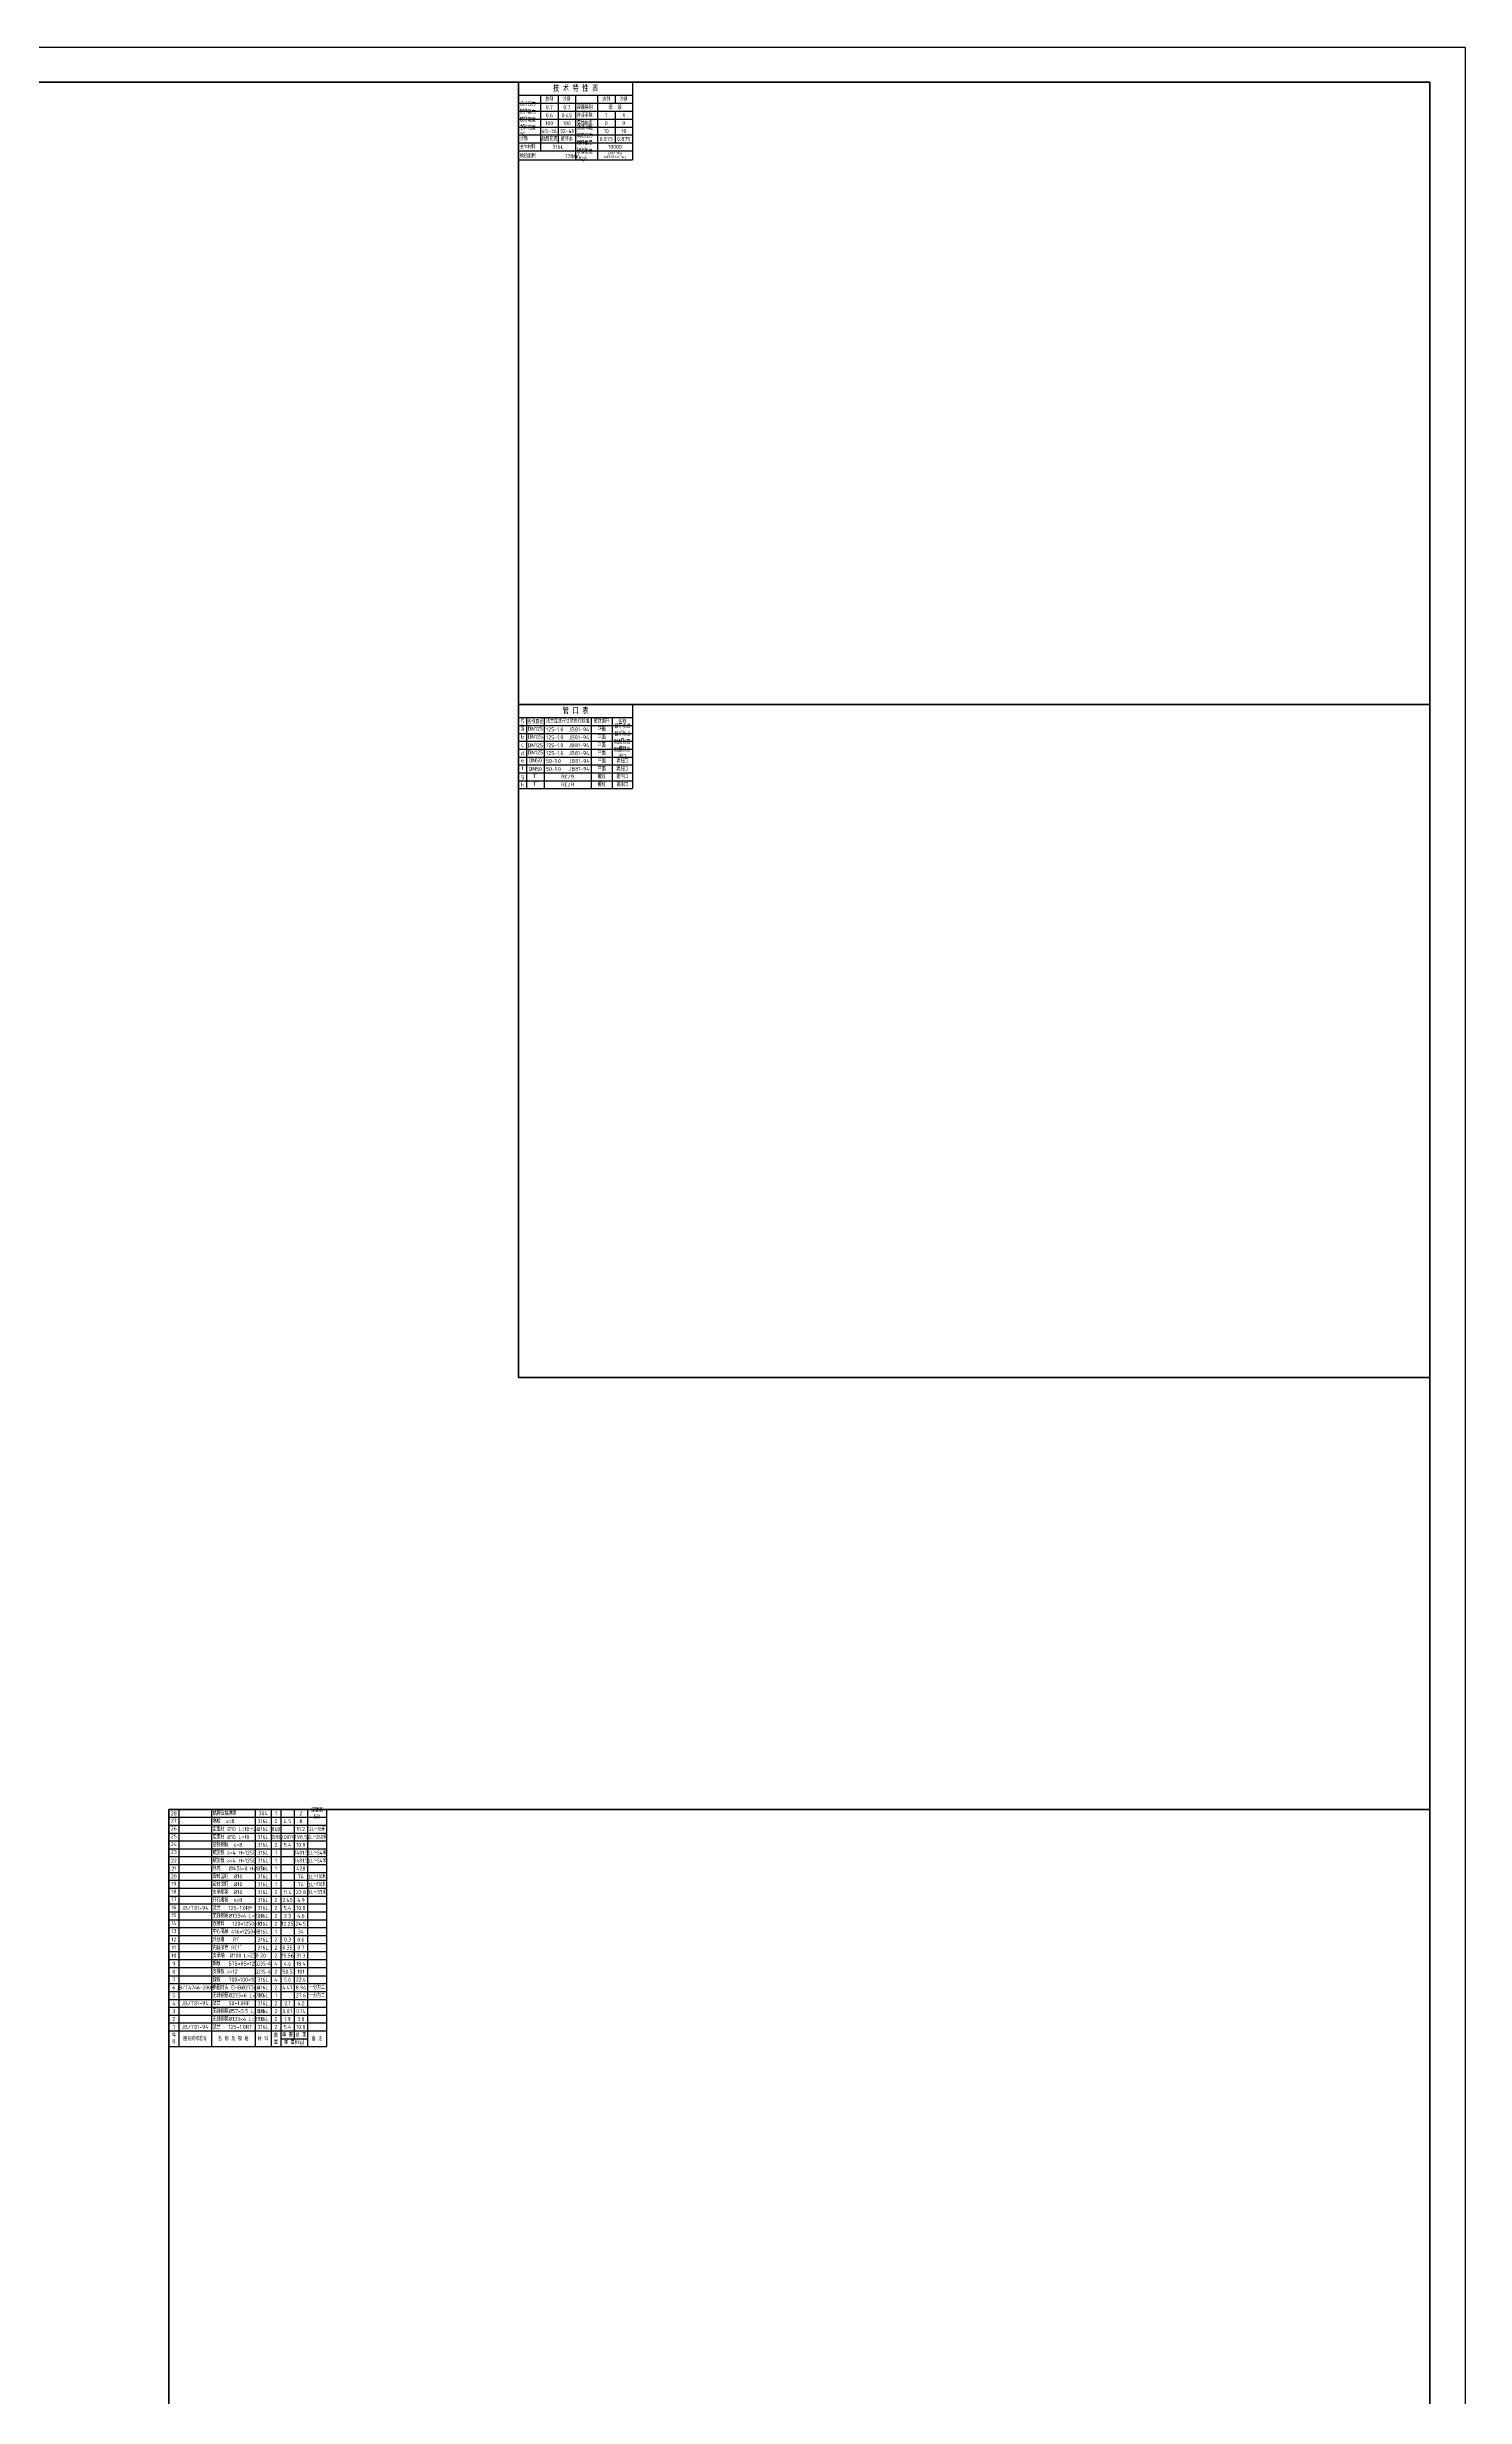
# Model space of a CAD drawing. Header units: millimetres. Extents: x 6220 to 53600, y -8031 to 13822.
# Drawn here: x 21543 to 23161, y -1623 to 1058 of the extents above; entities that cross this region are included whole.
import ezdxf

# ---------------------------------------------------------------- set-up
doc = ezdxf.new("R2010")
doc.units = ezdxf.units.MM
doc.layers.add('2', color=3, linetype='Continuous')
doc.layers.add('粗线', color=7, linetype='Continuous', lineweight=40)
doc.layers.add('轮廓线', color=7, linetype='Continuous', lineweight=40)
doc.styles.add('GB', font='gbenor.shx', dxfattribs={"bigfont": 'gbcbig.shx'})
doc.styles.get("Standard").update_dxf_attribs({"font": 'txt', "bigfont": 'gbcbig.shx'})

# ---------------------------------------------------------------- blocks, each defined once
blk = doc.blocks.new('*T26')
at = {"layer": '2', "color": 0, "lineweight": -2}
for p, q in [((0, 0), (11.2, 0)), ((0, 0), (0, -9)), ((11.2, 0), (48.4, 0)), ((11.2, 0), (11.2, -9)), ((48.4, 0), (98.4, 0)), ((48.4, 0), (48.4, -9)), ((98.4, 0), (116.5, 0)), ((98.4, 0), (98.4, -9)), ((116.5, 0), (127.7, 0)), ((116.5, 0), (116.5, -9)), ((127.7, 0), (143, 0)), ((127.7, 0), (127.7, -9)), ((143, 0), (158.2, 0)), ((143, 0), (143, -9)), ((158.2, 0), (179.9, 0)), ((158.2, 0), (158.2, -9)), ((179.9, 0), (179.9, -9)), ((0, -9), (11.2, -9)), ((0, -9), (0, -18)), ((0, -18), (11.2, -18)), ((0, -18), (0, -27)), ((11.2, -9), (48.4, -9)), ((11.2, -9), (11.2, -18)), ((11.2, -18), (48.4, -18)), ((11.2, -18), (11.2, -27)), ((48.4, -9), (98.4, -9)), ((48.4, -9), (48.4, -18)), ((48.4, -18), (98.4, -18)), ((48.4, -18), (48.4, -27)), ((98.4, -9), (116.5, -9)), ((98.4, -9), (98.4, -18)), ((98.4, -18), (116.5, -18)), ((98.4, -18), (98.4, -27)), ((116.5, -9), (127.7, -9)), ((116.5, -9), (116.5, -18)), ((116.5, -18), (127.7, -18)), ((116.5, -18), (116.5, -27)), ((127.7, -9), (143, -9)), ((127.7, -9), (127.7, -18)), ((127.7, -18), (143, -18)), ((127.7, -18), (127.7, -27)), ((143, -9), (158.2, -9)), ((143, -9), (143, -18)), ((143, -18), (158.2, -18)), ((143, -18), (143, -27)), ((158.2, -9), (179.9, -9)), ((158.2, -9), (158.2, -18)), ((158.2, -18), (179.9, -18)), ((158.2, -18), (158.2, -27)), ((179.9, -9), (179.9, -18)), ((179.9, -18), (179.9, -27)), ((0, -27), (11.2, -27)), ((0, -27), (0, -36)), ((0, -36), (11.2, -36)), ((0, -36), (0, -45)), ((0, -45), (11.2, -45)), ((0, -45), (0, -54)), ((11.2, -27), (48.4, -27)), ((11.2, -27), (11.2, -36)), ((11.2, -36), (48.4, -36)), ((11.2, -36), (11.2, -45)), ((11.2, -45), (48.4, -45)), ((11.2, -45), (11.2, -54)), ((48.4, -27), (98.4, -27)), ((48.4, -27), (48.4, -36)), ((48.4, -36), (98.4, -36)), ((48.4, -36), (48.4, -45)), ((48.4, -45), (98.4, -45)), ((48.4, -45), (48.4, -54)), ((98.4, -27), (116.5, -27)), ((98.4, -27), (98.4, -36)), ((98.4, -36), (116.5, -36)), ((98.4, -36), (98.4, -45)), ((98.4, -45), (116.5, -45)), ((98.4, -45), (98.4, -54)), ((116.5, -27), (127.7, -27)), ((116.5, -27), (116.5, -36)), ((116.5, -36), (127.7, -36)), ((116.5, -36), (116.5, -45)), ((116.5, -45), (127.7, -45)), ((116.5, -45), (116.5, -54)), ((127.7, -27), (143, -27)), ((127.7, -27), (127.7, -36)), ((127.7, -36), (143, -36)), ((127.7, -36), (127.7, -45)), ((127.7, -45), (143, -45)), ((127.7, -45), (127.7, -54)), ((143, -27), (158.2, -27)), ((143, -27), (143, -36)), ((143, -36), (158.2, -36)), ((143, -36), (143, -45)), ((143, -45), (158.2, -45)), ((143, -45), (143, -54)), ((158.2, -27), (179.9, -27)), ((158.2, -27), (158.2, -36)), ((158.2, -36), (179.9, -36)), ((158.2, -36), (158.2, -45)), ((158.2, -45), (179.9, -45)), ((158.2, -45), (158.2, -54)), ((179.9, -27), (179.9, -36)), ((179.9, -36), (179.9, -45)), ((179.9, -45), (179.9, -54)), ((0, -54), (11.2, -54)), ((0, -54), (0, -63)), ((0, -63), (11.2, -63)), ((0, -63), (0, -72)), ((0, -72), (11.2, -72)), ((0, -72), (0, -81)), ((11.2, -54), (48.4, -54)), ((11.2, -54), (11.2, -63)), ((11.2, -63), (48.4, -63)), ((11.2, -63), (11.2, -72)), ((11.2, -72), (48.4, -72)), ((11.2, -72), (11.2, -81)), ((48.4, -54), (98.4, -54)), ((48.4, -54), (48.4, -63)), ((48.4, -63), (98.4, -63)), ((48.4, -63), (48.4, -72)), ((48.4, -72), (98.4, -72)), ((48.4, -72), (48.4, -81)), ((98.4, -54), (116.5, -54)), ((98.4, -54), (98.4, -63)), ((98.4, -63), (116.5, -63)), ((98.4, -63), (98.4, -72)), ((98.4, -72), (116.5, -72)), ((98.4, -72), (98.4, -81)), ((116.5, -54), (127.7, -54)), ((116.5, -54), (116.5, -63)), ((116.5, -63), (127.7, -63)), ((116.5, -63), (116.5, -72)), ((116.5, -72), (127.7, -72)), ((116.5, -72), (116.5, -81)), ((127.7, -54), (143, -54)), ((127.7, -54), (127.7, -63)), ((127.7, -63), (143, -63)), ((127.7, -63), (127.7, -72)), ((127.7, -72), (143, -72)), ((127.7, -72), (127.7, -81)), ((143, -54), (158.2, -54)), ((143, -54), (143, -63)), ((143, -63), (158.2, -63)), ((143, -63), (143, -72)), ((143, -72), (158.2, -72)), ((143, -72), (143, -81)), ((158.2, -54), (179.9, -54)), ((158.2, -54), (158.2, -63)), ((158.2, -63), (179.9, -63)), ((158.2, -63), (158.2, -72)), ((158.2, -72), (179.9, -72)), ((158.2, -72), (158.2, -81)), ((179.9, -54), (179.9, -63)), ((179.9, -63), (179.9, -72)), ((179.9, -72), (179.9, -81)), ((0, -81), (11.2, -81)), ((0, -81), (0, -90)), ((0, -90), (11.2, -90)), ((0, -90), (0, -99)), ((0, -99), (11.2, -99)), ((0, -99), (0, -108)), ((11.2, -81), (48.4, -81)), ((11.2, -81), (11.2, -90)), ((11.2, -90), (48.4, -90)), ((11.2, -90), (11.2, -99)), ((11.2, -99), (48.4, -99)), ((11.2, -99), (11.2, -108)), ((48.4, -81), (98.4, -81)), ((48.4, -81), (48.4, -90)), ((48.4, -90), (98.4, -90)), ((48.4, -90), (48.4, -99)), ((48.4, -99), (98.4, -99)), ((48.4, -99), (48.4, -108)), ((98.4, -81), (116.5, -81)), ((98.4, -81), (98.4, -90)), ((98.4, -90), (116.5, -90)), ((98.4, -90), (98.4, -99)), ((98.4, -99), (116.5, -99)), ((98.4, -99), (98.4, -108)), ((116.5, -81), (127.7, -81)), ((116.5, -81), (116.5, -90)), ((116.5, -90), (127.7, -90)), ((116.5, -90), (116.5, -99)), ((116.5, -99), (127.7, -99)), ((116.5, -99), (116.5, -108)), ((127.7, -81), (143, -81)), ((127.7, -81), (127.7, -90)), ((127.7, -90), (143, -90)), ((127.7, -90), (127.7, -99)), ((127.7, -99), (143, -99)), ((127.7, -99), (127.7, -108)), ((143, -81), (158.2, -81)), ((143, -81), (143, -90)), ((143, -90), (158.2, -90)), ((143, -90), (143, -99)), ((143, -99), (158.2, -99)), ((143, -99), (143, -108)), ((158.2, -81), (179.9, -81)), ((158.2, -81), (158.2, -90)), ((158.2, -90), (179.9, -90)), ((158.2, -90), (158.2, -99)), ((158.2, -99), (179.9, -99)), ((158.2, -99), (158.2, -108)), ((179.9, -81), (179.9, -90)), ((179.9, -90), (179.9, -99)), ((179.9, -99), (179.9, -108)), ((0, -108), (11.2, -108)), ((0, -108), (0, -117)), ((0, -117), (11.2, -117)), ((0, -117), (0, -126)), ((0, -126), (11.2, -126)), ((0, -126), (0, -135)), ((11.2, -108), (48.4, -108)), ((11.2, -108), (11.2, -117)), ((11.2, -117), (48.4, -117)), ((11.2, -117), (11.2, -126)), ((11.2, -126), (48.4, -126)), ((11.2, -126), (11.2, -135)), ((48.4, -108), (98.4, -108)), ((48.4, -108), (48.4, -117)), ((48.4, -117), (98.4, -117)), ((48.4, -117), (48.4, -126)), ((48.4, -126), (98.4, -126)), ((48.4, -126), (48.4, -135)), ((98.4, -108), (116.5, -108)), ((98.4, -108), (98.4, -117)), ((98.4, -117), (116.5, -117)), ((98.4, -117), (98.4, -126)), ((98.4, -126), (116.5, -126)), ((98.4, -126), (98.4, -135)), ((116.5, -108), (127.7, -108)), ((116.5, -108), (116.5, -117)), ((116.5, -117), (127.7, -117)), ((116.5, -117), (116.5, -126)), ((116.5, -126), (127.7, -126)), ((116.5, -126), (116.5, -135)), ((127.7, -108), (143, -108)), ((127.7, -108), (127.7, -117)), ((127.7, -117), (143, -117)), ((127.7, -117), (127.7, -126)), ((127.7, -126), (143, -126)), ((127.7, -126), (127.7, -135)), ((143, -108), (158.2, -108)), ((143, -108), (143, -117)), ((143, -117), (158.2, -117)), ((143, -117), (143, -126)), ((143, -126), (158.2, -126)), ((143, -126), (143, -135)), ((158.2, -108), (179.9, -108)), ((158.2, -108), (158.2, -117)), ((158.2, -117), (179.9, -117)), ((158.2, -117), (158.2, -126)), ((158.2, -126), (179.9, -126)), ((158.2, -126), (158.2, -135)), ((179.9, -108), (179.9, -117)), ((179.9, -117), (179.9, -126)), ((179.9, -126), (179.9, -135)), ((0, -135), (11.2, -135)), ((0, -135), (0, -144)), ((0, -144), (11.2, -144)), ((0, -144), (0, -153.2)), ((0, -153.2), (11.2, -153.2)), ((0, -153.2), (0, -162.2)), ((11.2, -135), (48.4, -135)), ((11.2, -135), (11.2, -144)), ((11.2, -144), (48.4, -144)), ((11.2, -144), (11.2, -153.2)), ((11.2, -153.2), (48.4, -153.2)), ((11.2, -153.2), (11.2, -162.2)), ((48.4, -135), (98.4, -135)), ((48.4, -135), (48.4, -144)), ((48.4, -144), (98.4, -144)), ((48.4, -144), (48.4, -153.2)), ((48.4, -153.2), (98.4, -153.2)), ((48.4, -153.2), (48.4, -162.2)), ((98.4, -135), (116.5, -135)), ((98.4, -135), (98.4, -144)), ((98.4, -144), (116.5, -144)), ((98.4, -144), (98.4, -153.2)), ((98.4, -153.2), (116.5, -153.2)), ((98.4, -153.2), (98.4, -162.2)), ((116.5, -135), (127.7, -135)), ((116.5, -135), (116.5, -144)), ((116.5, -144), (127.7, -144)), ((116.5, -144), (116.5, -153.2)), ((116.5, -153.2), (127.7, -153.2)), ((116.5, -153.2), (116.5, -162.2)), ((127.7, -135), (143, -135)), ((127.7, -135), (127.7, -144)), ((127.7, -144), (143, -144)), ((127.7, -144), (127.7, -153.2)), ((127.7, -153.2), (143, -153.2)), ((127.7, -153.2), (127.7, -162.2)), ((143, -135), (158.2, -135)), ((143, -135), (143, -144)), ((143, -144), (158.2, -144)), ((143, -144), (143, -153.2)), ((143, -153.2), (158.2, -153.2)), ((143, -153.2), (143, -162.2)), ((158.2, -135), (179.9, -135)), ((158.2, -135), (158.2, -144)), ((158.2, -144), (179.9, -144)), ((158.2, -144), (158.2, -153.2)), ((158.2, -153.2), (179.9, -153.2)), ((158.2, -153.2), (158.2, -162.2)), ((179.9, -135), (179.9, -144)), ((179.9, -144), (179.9, -153.2)), ((179.9, -153.2), (179.9, -162.2)), ((0, -162.2), (11.2, -162.2)), ((0, -162.2), (0, -171.4)), ((0, -171.4), (11.2, -171.4)), ((0, -171.4), (0, -180.6)), ((0, -180.6), (11.2, -180.6)), ((0, -180.6), (0, -189.8)), ((11.2, -162.2), (48.4, -162.2)), ((11.2, -162.2), (11.2, -171.4)), ((11.2, -171.4), (48.4, -171.4)), ((11.2, -171.4), (11.2, -180.6)), ((11.2, -180.6), (48.4, -180.6)), ((11.2, -180.6), (11.2, -189.8)), ((48.4, -162.2), (98.4, -162.2)), ((48.4, -162.2), (48.4, -171.4)), ((48.4, -171.4), (98.4, -171.4)), ((48.4, -171.4), (48.4, -180.6)), ((48.4, -180.6), (98.4, -180.6)), ((48.4, -180.6), (48.4, -189.8)), ((98.4, -162.2), (116.5, -162.2)), ((98.4, -162.2), (98.4, -171.4)), ((98.4, -171.4), (116.5, -171.4)), ((98.4, -171.4), (98.4, -180.6)), ((98.4, -180.6), (116.5, -180.6)), ((98.4, -180.6), (98.4, -189.8)), ((116.5, -162.2), (127.7, -162.2)), ((116.5, -162.2), (116.5, -171.4)), ((116.5, -171.4), (127.7, -171.4)), ((116.5, -171.4), (116.5, -180.6)), ((116.5, -180.6), (127.7, -180.6)), ((116.5, -180.6), (116.5, -189.8)), ((127.7, -162.2), (143, -162.2)), ((127.7, -162.2), (127.7, -171.4)), ((127.7, -171.4), (143, -171.4)), ((127.7, -171.4), (127.7, -180.6)), ((127.7, -180.6), (143, -180.6)), ((127.7, -180.6), (127.7, -189.8)), ((143, -162.2), (158.2, -162.2)), ((143, -162.2), (143, -171.4)), ((143, -171.4), (158.2, -171.4)), ((143, -171.4), (143, -180.6)), ((143, -180.6), (158.2, -180.6)), ((143, -180.6), (143, -189.8)), ((158.2, -162.2), (179.9, -162.2)), ((158.2, -162.2), (158.2, -171.4)), ((158.2, -171.4), (179.9, -171.4)), ((158.2, -171.4), (158.2, -180.6)), ((158.2, -180.6), (179.9, -180.6)), ((158.2, -180.6), (158.2, -189.8)), ((179.9, -162.2), (179.9, -171.4)), ((179.9, -171.4), (179.9, -180.6)), ((179.9, -180.6), (179.9, -189.8)), ((0, -189.8), (11.2, -189.8)), ((0, -189.8), (0, -198.8)), ((0, -198.8), (11.2, -198.8)), ((0, -198.8), (0, -207.8)), ((0, -207.8), (11.2, -207.8)), ((0, -207.8), (0, -216.8)), ((11.2, -189.8), (48.4, -189.8)), ((11.2, -189.8), (11.2, -198.8)), ((11.2, -198.8), (48.4, -198.8)), ((11.2, -198.8), (11.2, -207.8)), ((11.2, -207.8), (48.4, -207.8)), ((11.2, -207.8), (11.2, -216.8)), ((48.4, -189.8), (98.4, -189.8)), ((48.4, -189.8), (48.4, -198.8)), ((48.4, -198.8), (98.4, -198.8)), ((48.4, -198.8), (48.4, -207.8)), ((48.4, -207.8), (98.4, -207.8)), ((48.4, -207.8), (48.4, -216.8)), ((98.4, -189.8), (116.5, -189.8)), ((98.4, -189.8), (98.4, -198.8)), ((98.4, -198.8), (116.5, -198.8)), ((98.4, -198.8), (98.4, -207.8)), ((98.4, -207.8), (116.5, -207.8)), ((98.4, -207.8), (98.4, -216.8)), ((116.5, -189.8), (127.7, -189.8)), ((116.5, -189.8), (116.5, -198.8)), ((116.5, -198.8), (127.7, -198.8)), ((116.5, -198.8), (116.5, -207.8)), ((116.5, -207.8), (127.7, -207.8)), ((116.5, -207.8), (116.5, -216.8)), ((127.7, -189.8), (143, -189.8)), ((127.7, -189.8), (127.7, -198.8)), ((127.7, -198.8), (143, -198.8)), ((127.7, -198.8), (127.7, -207.8)), ((127.7, -207.8), (143, -207.8)), ((127.7, -207.8), (127.7, -216.8)), ((143, -189.8), (158.2, -189.8)), ((143, -189.8), (143, -198.8)), ((143, -198.8), (158.2, -198.8)), ((143, -198.8), (143, -207.8)), ((143, -207.8), (158.2, -207.8)), ((143, -207.8), (143, -216.8)), ((158.2, -189.8), (179.9, -189.8)), ((158.2, -189.8), (158.2, -198.8)), ((158.2, -198.8), (179.9, -198.8)), ((158.2, -198.8), (158.2, -207.8)), ((158.2, -207.8), (179.9, -207.8)), ((158.2, -207.8), (158.2, -216.8)), ((179.9, -189.8), (179.9, -198.8)), ((179.9, -198.8), (179.9, -207.8)), ((179.9, -207.8), (179.9, -216.8)), ((0, -216.8), (11.2, -216.8)), ((0, -216.8), (0, -225.8)), ((0, -225.8), (11.2, -225.8)), ((0, -225.8), (0, -234.8)), ((0, -234.8), (11.2, -234.8)), ((0, -234.8), (0, -243.8)), ((11.2, -216.8), (48.4, -216.8)), ((11.2, -216.8), (11.2, -225.8)), ((11.2, -225.8), (48.4, -225.8)), ((11.2, -225.8), (11.2, -234.8)), ((11.2, -234.8), (48.4, -234.8)), ((11.2, -234.8), (11.2, -243.8)), ((48.4, -216.8), (98.4, -216.8)), ((48.4, -216.8), (48.4, -225.8)), ((48.4, -225.8), (98.4, -225.8)), ((48.4, -225.8), (48.4, -234.8)), ((48.4, -234.8), (98.4, -234.8)), ((48.4, -234.8), (48.4, -243.8)), ((98.4, -216.8), (116.5, -216.8)), ((98.4, -216.8), (98.4, -225.8)), ((98.4, -225.8), (116.5, -225.8)), ((98.4, -225.8), (98.4, -234.8)), ((98.4, -234.8), (116.5, -234.8)), ((98.4, -234.8), (98.4, -243.8)), ((116.5, -216.8), (127.7, -216.8)), ((116.5, -216.8), (116.5, -225.8)), ((116.5, -225.8), (127.7, -225.8)), ((116.5, -225.8), (116.5, -234.8)), ((116.5, -234.8), (127.7, -234.8)), ((116.5, -234.8), (116.5, -243.8)), ((127.7, -216.8), (143, -216.8)), ((127.7, -216.8), (127.7, -225.8)), ((127.7, -225.8), (143, -225.8)), ((127.7, -225.8), (127.7, -234.8)), ((127.7, -234.8), (143, -234.8)), ((127.7, -234.8), (127.7, -243.8)), ((143, -216.8), (158.2, -216.8)), ((143, -216.8), (143, -225.8)), ((143, -225.8), (158.2, -225.8)), ((143, -225.8), (143, -234.8)), ((143, -234.8), (158.2, -234.8)), ((143, -234.8), (143, -243.8)), ((158.2, -216.8), (179.9, -216.8)), ((158.2, -216.8), (158.2, -225.8)), ((158.2, -225.8), (179.9, -225.8)), ((158.2, -225.8), (158.2, -234.8)), ((158.2, -234.8), (179.9, -234.8)), ((158.2, -234.8), (158.2, -243.8)), ((179.9, -216.8), (179.9, -225.8)), ((179.9, -225.8), (179.9, -234.8)), ((179.9, -234.8), (179.9, -243.8)), ((0, -243.8), (11.2, -243.8)), ((0, -243.8), (0, -252.8)), ((0, -252.8), (11.2, -252.8)), ((0, -252.8), (0, -261.8)), ((0, -261.8), (0, -270.8)), ((11.2, -243.8), (48.4, -243.8)), ((11.2, -243.8), (11.2, -252.8)), ((11.2, -252.8), (48.4, -252.8)), ((11.2, -252.8), (11.2, -261.8)), ((11.2, -261.8), (11.2, -270.8)), ((48.4, -243.8), (98.4, -243.8)), ((48.4, -243.8), (48.4, -252.8)), ((48.4, -252.8), (98.4, -252.8)), ((48.4, -252.8), (48.4, -261.8)), ((48.4, -261.8), (48.4, -270.8)), ((98.4, -243.8), (116.5, -243.8)), ((98.4, -243.8), (98.4, -252.8)), ((98.4, -252.8), (116.5, -252.8)), ((98.4, -252.8), (98.4, -261.8)), ((98.4, -261.8), (98.4, -270.8)), ((116.5, -243.8), (127.7, -243.8)), ((116.5, -243.8), (116.5, -252.8)), ((116.5, -252.8), (127.7, -252.8)), ((116.5, -252.8), (116.5, -261.8)), ((116.5, -261.8), (116.5, -270.8)), ((127.7, -243.8), (143, -243.8)), ((127.7, -243.8), (127.7, -252.8)), ((127.7, -252.8), (143, -252.8)), ((127.7, -252.8), (127.7, -261.8)), ((127.7, -261.8), (143, -261.8)), ((127.7, -261.8), (127.7, -270.8)), ((143, -243.8), (158.2, -243.8)), ((143, -243.8), (143, -252.8)), ((143, -252.8), (158.2, -252.8)), ((143, -252.8), (143, -261.8)), ((143, -261.8), (158.2, -261.8)), ((158.2, -243.8), (179.9, -243.8)), ((158.2, -243.8), (158.2, -252.8)), ((158.2, -252.8), (179.9, -252.8)), ((158.2, -252.8), (158.2, -261.8)), ((158.2, -261.8), (158.2, -270.8)), ((179.9, -243.8), (179.9, -252.8)), ((179.9, -252.8), (179.9, -261.8)), ((179.9, -261.8), (179.9, -270.8)), ((0, -270.8), (11.2, -270.8)), ((11.2, -270.8), (48.4, -270.8)), ((48.4, -270.8), (98.4, -270.8)), ((98.4, -270.8), (116.5, -270.8)), ((116.5, -270.8), (127.7, -270.8)), ((127.7, -270.8), (143, -270.8)), ((143, -270.8), (158.2, -270.8)), ((158.2, -270.8), (179.9, -270.8))]:
    blk.add_line(p, q, dxfattribs=at)
at = {"layer": '2', "color": 0, "char_height": 4.5, "style": 'GB'}
for s, insert, width, attachment_point in [('28', (5.6, -4.5), 8.23, 5), ('27', (5.6, -10.5), 8.23, 2), ('26', (5.6, -19.5), 8.23, 2), ('铭牌及铭牌座', (49.9, -4.5), 46.962, 4), ('堵板  {\\fFangSong_GB2312|b0|i0|c134|p0;\\H0.6944x;\\C256;δ}=8', (49.9, -13.5), 46.962, 4), ('定距柱 %%C10 L=10～24', (49.9, -22.5), 46.962, 4), ('316L', (107.4, -13.5), 15.131, 5), ('316L', (107.4, -22.5), 15.131, 5), ('304', (107.4, -4.5), 15.131, 5), ('{\\W0.9;868}', (122.1, -22.5), 8.23, 5), ('2', (122.1, -13.5), 8.23, 5), ('1', (122.1, -4.5), 8.23, 5), ('4.5', (135.3, -13.5), 12.227, 5), ('11.2', (150.6, -22.5), 12.227, 5), ('2', (150.6, -4.5), 12.227, 5), ('8', (150.6, -13.5), 12.227, 5), ('座脚高50', (169, -4.5), 18.707, 5), ('{\\fFangSong_GB2312|b0|i0|c134|p0;\\H0.8333x;\\W0.8;\\C256;Σ\\Fgbenor,gbcbig|c134;\\H1.2x;\\C0;L～18米}', (169, -22.5), 18.707, 5), ('24', (5.6, -37.5), 8.23, 2), ('25', (5.6, -28.5), 8.23, 2), ('23', (5.6, -46.5), 8.23, 2), ('定距柱 %%C10 L=10', (49.9, -31.5), 46.962, 4), ('密封钢板  {\\fFangSong_GB2312|b0|i0|c134|p0;\\H0.6944x;\\C256;δ}=8', (49.9, -40.5), 46.962, 4), ('螺旋板 {\\fFangSong_GB2312|b0|i0|c134|p0;\\H0.6944x;\\C256;δ}=4 H=1250', (49.9, -49.5), 46.962, 4), ('316L', (107.4, -31.5), 15.131, 5), ('316L', (107.4, -40.5), 15.131, 5), ('316L', (107.4, -49.5), 15.131, 5), ('{\\W0.6;25810}', (122.1, -31.5), 8.23, 5), ('2', (122.1, -40.5), 8.23, 5), ('1', (122.1, -49.5), 8.23, 5), ('{\\W0.9;0.0074}', (135.3, -31.5), 12.227, 5), ('5.4', (135.3, -40.5), 12.227, 5), ('{\\W0.9;2481.5}', (150.6, -49.5), 12.227, 5), ('198.5', (150.6, -31.5), 12.227, 5), ('10.8', (150.6, -40.5), 12.227, 5), ('{\\fFangSong_GB2312|b0|i0|c134|p0;\\H0.8333x;\\W0.8;\\C256;Σ\\Fgbenor,gbcbig|c134;\\H1.2x;\\C0;L～260米}', (169, -31.5), 18.707, 5), ('{\\fFangSong_GB2312|b0|i0|c134|p0;\\H0.8333x;\\W0.9;\\C256;Σ\\Fgbenor,gbcbig|c134;\\H1.2x;\\C0;L～54米}', (169, -49.5), 18.707, 5), ('22', (5.6, -58.5), 8.23, 5), ('20', (5.6, -76.5), 8.23, 5), ('21', (5.6, -67.5), 8.23, 5), ('螺旋板 {\\fFangSong_GB2312|b0|i0|c134|p0;\\H0.6944x;\\C256;δ}=4 H=1250', (49.9, -58.5), 46.962, 4), ('外壳   {\\W0.9;%%C1454\\Fgbenor|c0;×8 H=1250}', (49.9, -67.5), 46.962, 4), ('密封圆钢  %%C10', (49.9, -76.5), 46.962, 4), ('316L', (107.4, -58.5), 15.131, 5), ('316L', (107.4, -67.5), 15.131, 5), ('316L', (107.4, -76.5), 15.131, 5), ('1', (122.1, -58.5), 8.23, 5), ('1', (122.1, -67.5), 8.23, 5), ('1', (122.1, -76.5), 8.23, 5), ('{\\W0.9;2481.5}', (150.6, -58.5), 12.227, 5), ('428', (150.6, -67.5), 12.227, 5), ('74', (150.6, -76.5), 12.227, 5), ('{\\fFangSong_GB2312|b0|i0|c134|p0;\\H0.8333x;\\W0.9;\\C256;Σ\\Fgbenor,gbcbig|c134;\\H1.2x;\\C0;L～54米}', (169, -58.5), 18.707, 5), ('{\\fFangSong_GB2312|b0|i0|c134|p0;\\H0.8333x;\\W0.8;\\C256;Σ\\Fgbenor,gbcbig|c134;\\H1.2x;\\C0;L～110米}', (169, -76.5), 18.707, 5), ('18', (5.6, -91.5), 8.23, 2), ('19', (5.6, -82.5), 8.23, 2), ('17', (5.6, -100.5), 8.23, 2), ('密封圆钢  %%C10', (49.9, -85.5), 46.962, 4), ('支承框架  %%C10', (49.9, -94.5), 46.962, 4), ('开孔堵板  {\\fFangSong_GB2312|b0|i0|c134|p0;\\H0.6944x;\\C256;δ}=8', (49.9, -103.5), 46.962, 4), ('316L', (107.4, -85.5), 15.131, 5), ('316L', (107.4, -94.5), 15.131, 5), ('316L', (107.4, -103.5), 15.131, 5), ('2', (122.1, -94.5), 8.23, 5), ('2', (122.1, -103.5), 8.23, 5), ('1', (122.1, -85.5), 8.23, 5), ('2.45', (135.3, -103.5), 12.227, 5), ('11.4', (135.3, -94.5), 12.227, 5), ('22.8', (150.6, -94.5), 12.227, 5), ('4.9', (150.6, -103.5), 12.227, 5), ('74', (150.6, -85.5), 12.227, 5), ('{\\fFangSong_GB2312|b0|i0|c134|p0;\\H0.8333x;\\W0.9;\\C256;Σ\\Fgbenor,gbcbig|c134;\\H1.2x;\\C0;L～37米}', (169, -94.5), 18.707, 5), ('{\\fFangSong_GB2312|b0|i0|c134|p0;\\H0.8333x;\\W0.8;\\C256;Σ\\Fgbenor,gbcbig|c134;\\H1.2x;\\C0;L～110米}', (169, -85.5), 18.707, 5), ('16', (5.6, -109.5), 8.23, 2), ('15', (5.6, -118.5), 8.23, 2), ('14', (5.6, -127.5), 8.23, 2), ('JB/T81-94', (29.8, -112.5), 34.172, 5), ('法兰   125-1.0RF', (49.9, -112.5), 46.962, 4), ('无缝钢管%%C133{\\Fgbenor|c0;×4 L=220}', (49.9, -121.5), 46.962, 4), ('连接板   120{\\Fgbenor|c0;×1250×10}', (49.9, -130.5), 46.962, 4), ('316L', (107.4, -112.5), 15.131, 5), ('316L', (107.4, -121.5), 15.131, 5), ('316L', (107.4, -130.5), 15.131, 5), ('2', (122.1, -112.5), 8.23, 5), ('2', (122.1, -121.5), 8.23, 5), ('2', (122.1, -130.5), 8.23, 5), ('12.25', (135.3, -130.5), 12.227, 5), ('5.4', (135.3, -112.5), 12.227, 5), ('2.3', (135.3, -121.5), 12.227, 5), ('24.5', (150.6, -130.5), 12.227, 5), ('10.8', (150.6, -112.5), 12.227, 5), ('4.6', (150.6, -121.5), 12.227, 5), ('13', (5.6, -136.5), 8.23, 2), ('12', (5.6, -148.6), 8.23, 5), ('11', (5.6, -157.7), 8.23, 5), ("外丝堵   R1'", (49.9, -148.6), 46.962, 4), ('中心隔板 416{\\Fgbenor|c0;×1250×8}', (49.9, -139.5), 46.962, 4), ("内丝接管 RC1'", (49.9, -157.7), 46.962, 4), ('316L', (107.4, -139.5), 15.131, 5), ('316L', (107.4, -148.6), 15.131, 5), ('316L', (107.4, -157.7), 15.131, 5), ('2', (122.1, -148.6), 8.23, 5), ('2', (122.1, -157.7), 8.23, 5), ('1', (122.1, -139.5), 8.23, 5), ('0.35', (135.3, -157.7), 12.227, 5), ('0.3', (135.3, -148.6), 12.227, 5), ('0.6', (150.6, -148.6), 12.227, 5), ('0.7', (150.6, -157.7), 12.227, 5), ('34', (150.6, -139.5), 12.227, 5), ('10', (5.6, -166.8), 8.23, 5), ('9', (5.6, -176), 8.23, 5), ('8', (5.6, -185.2), 8.23, 5), ('支承轴  %%C100{\\Fgbenor|c0; L=230}', (49.9, -166.8), 46.962, 4), ('钢板   575{\\Fgbenor|c0;×85×12}', (49.9, -176), 46.962, 4), ('支撑板 {\\fFangSong_GB2312|b0|i0|c134|p0;\\H0.6944x;\\C256;δ}=12', (49.9, -185.2), 46.962, 4), ('{\\W0.8;Q235-A}', (107.4, -176), 15.131, 5), ('{\\W0.8;Q235-A}', (107.4, -185.2), 15.131, 5), ('20', (107.4, -166.8), 15.131, 5), ('4', (122.1, -176), 8.23, 5), ('2', (122.1, -166.8), 8.23, 5), ('2', (122.1, -185.2), 8.23, 5), ('15.56', (135.3, -166.8), 12.227, 5), ('50.5', (135.3, -185.2), 12.227, 5), ('4.6', (135.3, -176), 12.227, 5), ('18.4', (150.6, -176), 12.227, 5), ('31.3', (150.6, -166.8), 12.227, 5), ('101', (150.6, -185.2), 12.227, 5), ('7', (5.6, -194.3), 8.23, 5), ('6', (5.6, -203.3), 8.23, 5), ('5', (5.6, -212.3), 8.23, 5), ('{\\W0.95;JB/T4746-2002}', (29.8, -203.3), 34.172, 5), ('腹板   700{\\Fgbenor|c0;×100×10}', (49.9, -194.3), 46.962, 4), ('椭圆封头 EHB%%C273{\\Fgbenor|c0;×6}', (49.9, -203.3), 46.962, 4), ('无缝钢管%%C273{\\Fgbenor|c0;×6 L=700}', (49.9, -212.3), 46.962, 4), ('316L', (107.4, -194.3), 15.131, 5), ('316L', (107.4, -203.3), 15.131, 5), ('316L', (107.4, -212.3), 15.131, 5), ('4', (122.1, -194.3), 8.23, 5), ('2', (122.1, -203.3), 8.23, 5), ('1', (122.1, -212.3), 8.23, 5), ('4.47', (135.3, -203.3), 12.227, 5), ('5.6', (135.3, -194.3), 12.227, 5), ('8.94', (150.6, -203.3), 12.227, 5), ('22.4', (150.6, -194.3), 12.227, 5), ('27.6', (150.6, -212.3), 12.227, 5), ('一分为二', (169, -203.3), 18.707, 5), ('一分为二', (169, -212.3), 18.707, 5), ('4', (5.6, -221.3), 8.23, 5), ('3', (5.6, -230.3), 8.23, 5), ('2', (5.6, -239.3), 8.23, 5), ('JB/T81-94', (29.8, -221.3), 34.172, 5), ('法兰   50-1.0RF', (49.9, -221.3), 46.962, 4), ('无缝钢管%%C57{\\Fgbenor|c0;×3.5 L=100}', (49.9, -230.3), 46.962, 4), ('无缝钢管%%C133{\\Fgbenor|c0;×4 L=250}', (49.9, -239.3), 46.962, 4), ('316L', (107.4, -221.3), 15.131, 5), ('316L', (107.4, -230.3), 15.131, 5), ('316L', (107.4, -239.3), 15.131, 5), ('2', (122.1, -221.3), 8.23, 5), ('2', (122.1, -230.3), 8.23, 5), ('2', (122.1, -239.3), 8.23, 5), ('0.07', (135.3, -230.3), 12.227, 5), ('1.9', (135.3, -239.3), 12.227, 5), ('2.1', (135.3, -221.3), 12.227, 5), ('0.14', (150.6, -230.3), 12.227, 5), ('4.2', (150.6, -221.3), 12.227, 5), ('3.8', (150.6, -239.3), 12.227, 5), ('件\\P号', (5.6, -261.8), 8.23, 5), ('1', (5.6, -248.3), 8.23, 5), ('JB/T81-94', (29.8, -248.3), 34.172, 5), ('图号或标准号', (29.8, -261.8), 34.172, 5), ('法兰   125-1.0RT', (49.9, -248.3), 46.962, 4), ('名 称 及 规 格', (73.4, -261.8), 46.962, 5), ('316L', (107.4, -248.3), 15.131, 5), ('材 料', (107.4, -261.8), 15.131, 5), ('数量', (122.1, -261.8), 8.23, 5), ('2', (122.1, -248.3), 8.23, 5), ('单 重', (135.3, -257.3), 12.227, 5), ('5.4', (135.3, -248.3), 12.227, 5), ('重 量(Kg)', (143, -266.3), 27.455, 5), ('总 重', (150.6, -257.3), 12.227, 5), ('10.8', (150.6, -248.3), 12.227, 5), ('备 注', (169, -261.8), 18.707, 5)]:
    blk.add_mtext(s, dxfattribs=dict(at, insert=insert, width=width, attachment_point=attachment_point))
blk = doc.blocks.new('*T65')
at = {"layer": '2', "color": 0, "lineweight": -2}
for p, q in [((0, 0), (8.8, 0)), ((0, 0), (0, -15)), ((8.8, 0), (29.3, 0)), ((29.3, 0), (82.7, 0)), ((82.7, 0), (106.7, 0)), ((106.7, 0), (130, 0)), ((130, 0), (130, -15)), ((0, -15), (8.8, -15)), ((0, -15), (0, -24)), ((0, -24), (8.8, -24)), ((0, -24), (0, -33)), ((8.8, -15), (29.3, -15)), ((8.8, -15), (8.8, -24)), ((8.8, -24), (29.3, -24)), ((8.8, -24), (8.8, -33)), ((29.3, -15), (82.7, -15)), ((29.3, -15), (29.3, -24)), ((29.3, -24), (82.7, -24)), ((29.3, -24), (29.3, -33)), ((82.7, -15), (106.7, -15)), ((82.7, -15), (82.7, -24)), ((82.7, -24), (106.7, -24)), ((82.7, -24), (82.7, -33)), ((106.7, -15), (130, -15)), ((106.7, -15), (106.7, -24)), ((106.7, -24), (130, -24)), ((106.7, -24), (106.7, -33)), ((130, -15), (130, -24)), ((130, -24), (130, -33)), ((0, -33), (8.8, -33)), ((0, -33), (0, -42)), ((0, -42), (8.8, -42)), ((0, -42), (0, -51)), ((0, -51), (8.8, -51)), ((0, -51), (0, -60)), ((8.8, -33), (29.3, -33)), ((8.8, -33), (8.8, -42)), ((8.8, -42), (29.3, -42)), ((8.8, -42), (8.8, -51)), ((8.8, -51), (29.3, -51)), ((8.8, -51), (8.8, -60)), ((29.3, -33), (82.7, -33)), ((29.3, -33), (29.3, -42)), ((29.3, -42), (82.7, -42)), ((29.3, -42), (29.3, -51)), ((29.3, -51), (82.7, -51)), ((29.3, -51), (29.3, -60)), ((82.7, -33), (106.7, -33)), ((82.7, -33), (82.7, -42)), ((82.7, -42), (106.7, -42)), ((82.7, -42), (82.7, -51)), ((82.7, -51), (106.7, -51)), ((82.7, -51), (82.7, -60)), ((106.7, -33), (130, -33)), ((106.7, -33), (106.7, -42)), ((106.7, -42), (130, -42)), ((106.7, -42), (106.7, -51)), ((106.7, -51), (130, -51)), ((106.7, -51), (106.7, -60)), ((130, -33), (130, -42)), ((130, -42), (130, -51)), ((130, -51), (130, -60)), ((0, -60), (8.8, -60)), ((0, -60), (0, -69)), ((0, -69), (8.8, -69)), ((0, -69), (0, -78)), ((0, -78), (8.8, -78)), ((0, -78), (0, -87)), ((8.8, -60), (29.3, -60)), ((8.8, -60), (8.8, -69)), ((8.8, -69), (29.3, -69)), ((8.8, -69), (8.8, -78)), ((8.8, -78), (29.3, -78)), ((8.8, -78), (8.8, -87)), ((29.3, -60), (82.7, -60)), ((29.3, -60), (29.3, -69)), ((29.3, -69), (82.7, -69)), ((29.3, -69), (29.3, -78)), ((29.3, -78), (82.7, -78)), ((29.3, -78), (29.3, -87)), ((82.7, -60), (106.7, -60)), ((82.7, -60), (82.7, -69)), ((82.7, -69), (106.7, -69)), ((82.7, -69), (82.7, -78)), ((82.7, -78), (106.7, -78)), ((82.7, -78), (82.7, -87)), ((106.7, -60), (130, -60)), ((106.7, -60), (106.7, -69)), ((106.7, -69), (130, -69)), ((106.7, -69), (106.7, -78)), ((106.7, -78), (130, -78)), ((106.7, -78), (106.7, -87)), ((130, -60), (130, -69)), ((130, -69), (130, -78)), ((130, -78), (130, -87)), ((0, -87), (8.8, -87)), ((0, -87), (0, -96)), ((0, -96), (8.8, -96)), ((8.8, -87), (29.3, -87)), ((8.8, -87), (8.8, -96)), ((8.8, -96), (29.3, -96)), ((29.3, -87), (82.7, -87)), ((29.3, -87), (29.3, -96)), ((29.3, -96), (82.7, -96)), ((82.7, -87), (106.7, -87)), ((82.7, -87), (82.7, -96)), ((82.7, -96), (106.7, -96)), ((106.7, -87), (130, -87)), ((106.7, -87), (106.7, -96)), ((106.7, -96), (130, -96)), ((130, -87), (130, -96))]:
    blk.add_line(p, q, dxfattribs=at)
at = {"layer": '2', "color": 0}
for s, insert, char_height, width, attachment_point in [('{\\W0.9;代号}', (4.4, -16.5), 4.5, 5.755, 2), ('名称直径', (19, -19.5), 4.5, 17.54, 5), ('法兰连接尺寸及执行标准', (56, -16.5), 4.5, 50.45, 2), ('管{\\Fgbenor|c0; }口{\\Fgbenor|c0; }表', (65, -7.5), 6.875, 127, 5), ('密封面形式', (94.7, -16.5), 4.5, 20.915, 2), ('名称', (118.3, -19.5), 4.5, 20.341, 5), ('{\\Fgbenor|c0;a}', (4.4, -25.5), 4.5, 5.755, 2), ('{\\Fgbenor|c0;d}', (4.4, -55.5), 4.5, 5.755, 5), ('{\\Fgbenor|c0;b}', (4.4, -34.5), 4.5, 5.755, 2), ('{\\Fgbenor|c0;c}', (4.4, -43.5), 4.5, 5.755, 2), ('{\\Fgbenor|c0;e}', (4.4, -61.5), 4.5, 5.755, 2), ('{\\Fgbenor|c0;f}', (4.4, -70.5), 4.5, 5.755, 2), ('{\\Fgbenor|c0;g}', (4.4, -82.5), 4.5, 5.755, 5), ('{\\Fgbenor|c0;h}', (4.4, -91.5), 4.5, 5.755, 5)]:
    blk.add_mtext(s, dxfattribs=dict(at, insert=insert, char_height=char_height, width=width, attachment_point=attachment_point))
at = {"layer": '2', "color": 0, "char_height": 4.5, "style": 'GB'}
for s, insert, width, attachment_point in [('DN125', (19, -25.5), 17.54, 2), ('{\\Fgbenor|c0;125-1.0  JB81-94}', (56, -28.5), 50.45, 5), ('平面', (94.7, -28.5), 20.915, 5), ('循环水进口', (118.3, -28.5), 20.341, 5), ('DN125', (19, -34.5), 17.54, 2), ('DN125', (19, -46.5), 17.54, 5), ('DN125', (19, -52.5), 17.54, 2), ('{\\Fgbenor|c0;125-1.0  JB81-94}', (56, -37.5), 50.45, 5), ('{\\Fgbenor|c0;125-1.0  JB81-94}', (56, -46.5), 50.45, 5), ('{\\Fgbenor|c0;125-1.0  JB81-94}', (56, -55.5), 50.45, 5), ('平面', (94.7, -37.5), 20.915, 5), ('平面', (94.7, -46.5), 20.915, 5), ('平面', (94.7, -55.5), 20.915, 5), ('脱酸贫液进口', (118.3, -46.5), 20.341, 5), ('脱酸贫液出口', (118.3, -55.5), 20.341, 5), ('循环水出口', (118.3, -37.5), 20.341, 5), ('DN50', (19, -61.5), 17.54, 2), ('DN50', (19, -73.5), 17.54, 5), ("1''", (19, -79.5), 17.54, 2), ('{\\Fgbenor|c0;50-1.0   JB81-94}', (56, -64.5), 50.45, 5), ('{\\Fgbenor|c0;50-1.0   JB81-94}', (56, -73.5), 50.45, 5), ('RC/R', (56, -82.5), 50.45, 5), ('平面', (94.7, -64.5), 20.915, 5), ('平面', (94.7, -73.5), 20.915, 5), ('螺纹', (94.7, -82.5), 20.915, 5), ('清扫口', (118.3, -64.5), 20.341, 5), ('清扫口', (118.3, -73.5), 20.341, 5), ('排气口', (118.3, -82.5), 20.341, 5), ("1''", (19, -88.5), 17.54, 2), ('RC/R', (56, -91.5), 50.45, 5), ('螺纹', (94.7, -91.5), 20.915, 5), ('排净口', (118.3, -91.5), 20.341, 5)]:
    blk.add_mtext(s, dxfattribs=dict(at, insert=insert, width=width, attachment_point=attachment_point))
blk = doc.blocks.new('*T66')
at = {"layer": '2', "color": 0, "lineweight": -2}
for p, q in [((0, 0), (25, 0)), ((0, 0), (0, -15)), ((25, 0), (45, 0)), ((45, 0), (65, 0)), ((65, 0), (90, 0)), ((90, 0), (110, 0)), ((110, 0), (130, 0)), ((130, 0), (130, -15)), ((0, -15), (25, -15)), ((0, -15), (0, -24.2)), ((0, -24.2), (25, -24.2)), ((0, -24.2), (0, -33.4)), ((25, -15), (45, -15)), ((25, -15), (25, -24.2)), ((25, -24.2), (45, -24.2)), ((25, -24.2), (25, -33.4)), ((45, -15), (65, -15)), ((45, -15), (45, -24.2)), ((45, -24.2), (65, -24.2)), ((45, -24.2), (45, -33.4)), ((65, -15), (90, -15)), ((65, -15), (65, -24.2)), ((65, -24.2), (90, -24.2)), ((65, -24.2), (65, -33.4)), ((90, -15), (110, -15)), ((90, -15), (90, -24.2)), ((90, -24.2), (110, -24.2)), ((90, -24.2), (90, -33.4)), ((110, -15), (130, -15)), ((110, -15), (110, -24.2)), ((110, -24.2), (130, -24.2)), ((130, -15), (130, -24.2)), ((130, -24.2), (130, -33.4)), ((0, -33.4), (25, -33.4)), ((0, -33.4), (0, -42.4)), ((0, -42.4), (25, -42.4)), ((0, -42.4), (0, -51.4)), ((0, -51.4), (25, -51.4)), ((0, -51.4), (0, -60.4)), ((25, -33.4), (45, -33.4)), ((25, -33.4), (25, -42.4)), ((25, -42.4), (45, -42.4)), ((25, -42.4), (25, -51.4)), ((25, -51.4), (45, -51.4)), ((25, -51.4), (25, -60.4)), ((45, -33.4), (65, -33.4)), ((45, -33.4), (45, -42.4)), ((45, -42.4), (65, -42.4)), ((45, -42.4), (45, -51.4)), ((45, -51.4), (65, -51.4)), ((45, -51.4), (45, -60.4)), ((65, -33.4), (90, -33.4)), ((65, -33.4), (65, -42.4)), ((65, -42.4), (90, -42.4)), ((65, -42.4), (65, -51.4)), ((65, -51.4), (90, -51.4)), ((65, -51.4), (65, -60.4)), ((90, -33.4), (110, -33.4)), ((90, -33.4), (90, -42.4)), ((90, -42.4), (110, -42.4)), ((90, -42.4), (90, -51.4)), ((90, -51.4), (110, -51.4)), ((90, -51.4), (90, -60.4)), ((110, -33.4), (130, -33.4)), ((110, -33.4), (110, -42.4)), ((110, -42.4), (130, -42.4)), ((110, -42.4), (110, -51.4)), ((110, -51.4), (130, -51.4)), ((110, -51.4), (110, -60.4)), ((130, -33.4), (130, -42.4)), ((130, -42.4), (130, -51.4)), ((130, -51.4), (130, -60.4)), ((0, -60.4), (25, -60.4)), ((0, -60.4), (0, -69.4)), ((0, -69.4), (25, -69.4)), ((0, -69.4), (0, -78.4)), ((0, -78.4), (25, -78.4)), ((0, -78.4), (0, -88.8)), ((25, -60.4), (45, -60.4)), ((25, -60.4), (25, -69.4)), ((25, -69.4), (45, -69.4)), ((25, -69.4), (25, -78.4)), ((25, -78.4), (45, -78.4)), ((45, -60.4), (65, -60.4)), ((45, -60.4), (45, -69.4)), ((45, -69.4), (65, -69.4)), ((45, -78.4), (65, -78.4)), ((65, -60.4), (90, -60.4)), ((65, -60.4), (65, -69.4)), ((65, -69.4), (90, -69.4)), ((65, -69.4), (65, -78.4)), ((65, -78.4), (90, -78.4)), ((65, -78.4), (65, -88.8)), ((90, -60.4), (110, -60.4)), ((90, -60.4), (90, -69.4)), ((90, -69.4), (110, -69.4)), ((90, -69.4), (90, -78.4)), ((90, -78.4), (110, -78.4)), ((90, -78.4), (90, -88.8)), ((110, -60.4), (130, -60.4)), ((110, -60.4), (110, -69.4)), ((110, -69.4), (130, -69.4)), ((110, -78.4), (130, -78.4)), ((130, -60.4), (130, -69.4)), ((130, -69.4), (130, -78.4)), ((130, -78.4), (130, -88.8)), ((0, -88.8), (25, -88.8)), ((25, -88.8), (45, -88.8)), ((45, -88.8), (65, -88.8)), ((65, -88.8), (90, -88.8)), ((90, -88.8), (110, -88.8)), ((110, -88.8), (130, -88.8))]:
    blk.add_line(p, q, dxfattribs=at)
at = {"layer": '2', "color": 0, "style": 'GB'}
for s, insert, char_height, width, attachment_point in [('设计压力MPa', (1.5, -28.8), 4.5, 22, 4), ('热侧', (35, -19.6), 4.5, 17, 5), ('0.7', (35, -28.8), 4.5, 17, 5), ('技 术 特 性 表', (65, -7.5), 6.88, 127, 5), ('冷侧', (55, -19.6), 4.5, 17, 5), ('0.7', (55, -28.8), 4.5, 17, 5), ('容器类别', (66.5, -28.8), 4.5, 22, 4), ('热侧', (100, -19.6), 4.5, 17, 5), ('低  级', (110, -28.8), 4.5, 37, 5), ('冷侧', (120, -19.6), 4.5, 17, 5), ('设计温度℃', (1.5, -46.9), 4.5, 22, 4), ('工作压力MPa', (1.5, -37.9), 4.5, 22, 4), ('工作温度℃', (1.5, -55.9), 4.5, 22, 4), ('100', (35, -46.9), 4.5, 17, 5), ('0.6', (35, -37.9), 4.5, 17, 5), ('0.45', (55, -37.9), 4.5, 17, 5), ('100', (55, -46.9), 4.5, 17, 5), ('焊接系数', (66.5, -37.9), 4.5, 22, 4), ('腐蚀裕度', (66.5, -46.9), 4.5, 22, 4), ('通道间距mm', (66.5, -55.9), 4.5, 22, 4), ('0', (100, -46.9), 4.5, 17, 5), ('1', (100, -37.9), 4.5, 17, 5), ('0', (120, -46.9), 4.5, 17, 5), ('1', (120, -37.9), 4.5, 17, 5), ('介质', (1.5, -64.9), 4.5, 22, 4), ('主体材料', (1.5, -73.9), 4.5, 22, 4), ('45-36', (35, -55.9), 4.5, 17, 5), ('脱酸贫液', (35, -64.9), 4.5, 17, 5), ('316L', (45, -73.9), 4.5, 37, 5), ('32-41', (55, -55.9), 4.5, 17, 5), ('循环水', (55, -64.9), 4.5, 17, 5), ('操作重量(Kg)', (66.5, -73.9), 4.5, 22, 4), ('设备重量(Kg)', (66.5, -83.6), 4.5, 22, 4), ('{\\Ftxt,gbcbig|c134;试验压力\\Fgbenor|c0;MPa}', (66.5, -64.9), 4.5, 22, 4), ('0.875', (100, -64.9), 4.5, 17, 5), ('10', (100, -55.9), 4.5, 17, 5), ('{\\H1.278x;6102.3Kg\\P}其中不锈钢:5951.6Kg', (110, -83.6), 2.25, 37, 5), ('10000', (110, -73.9), 4.5, 37, 5), ('0.875', (120, -64.9), 4.5, 17, 5), ('10', (120, -55.9), 4.5, 17, 5), ('\\A1;换热面积           138m{\\H0.7x;\\S2^ ;}', (1.5, -83.6), 4.5, 62, 4)]:
    blk.add_mtext(s, dxfattribs=dict(at, insert=insert, char_height=char_height, width=width, attachment_point=attachment_point))

msp = doc.modelspace()

# ---------------------------------------------------------------- linework, layer by layer
at = {"layer": '2'}
for p, q in [((16441.496, 1058.225), (23161.496, 1058.225)), ((23161.496, 1058.225), (23161.496, -3693.775))]:
    msp.add_line(p, q, dxfattribs=at)
at = {"layer": '粗线'}
for p, q in [((22081.487, -460.006), (22081.276, 1018.225)), ((22081.497, 307.994), (23121.496, 307.994)), ((23121.496, -460.006), (22081.487, -460.006)), ((21682.388, -952.791), (23121.496, -952.791))]:
    msp.add_line(p, q, dxfattribs=at)
at = {"layer": '轮廓线'}
for p, q in [((23121.496, 1018.225), (16642.388, 1018.225)), ((23121.496, 1018.225), (23121.496, -3653.775)), ((21682.388, -952.791), (21682.388, -3653.775))]:
    msp.add_line(p, q, dxfattribs=at)

# ---------------------------------------------------------------- block references
for name, p in [('*T66', (22081.496, 1018.225)), ('*T65', (22081.497, 307.994)), ('*T26', (21682.388, -952.791))]:
    msp.add_blockref(name, p)

doc.saveas('drawing.dxf')
